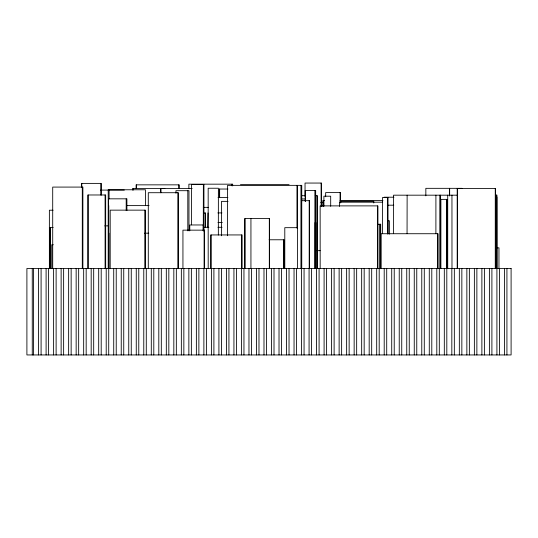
<?xml version="1.0" encoding="UTF-8"?>
<svg xmlns="http://www.w3.org/2000/svg" width="538" height="538" viewBox="0 0 538 538"><rect width="100%" height="100%" fill="white"/><g stroke="black" fill="none" stroke-linecap="round" stroke-linejoin="round"><path stroke-width="0.81" d="M240.466 184.675L289.081 184.675M461.967 188.334L425.84 188.334L425.84 195.852M164.843 188.421L132.657 188.421L132.657 190.089M192.18 188.542L160.687 188.542L160.687 192.705M227.964 189.033L219.282 189.033L219.282 197.392M100.64 190.096L124.345 190.096M495.337 195.092L496.917 195.092L496.91 354.945M457.63 195.18L393.534 195.18L393.534 233.499M301.421 195.704L305.483 195.704M315.241 195.704L317.44 195.704L317.44 268.482M496.904 196.935L496.951 268.482M384.145 197.211L393.944 197.211M218.038 197.594L227.91 197.594M301.421 198.966L305.577 198.966M324.515 200.506L322.948 200.506L322.948 206.384M340.009 200.506L382.962 200.506M301.381 200.687L309.552 200.687L309.552 268.482M340.332 201.293L373.782 201.293L373.782 202.974M228.038 201.367L221.508 201.367L221.508 235.765M382.679 202.18L339.444 202.18L339.444 206.377M320.722 202.557L323.156 202.557M387.293 205.193L393.782 205.193M108.407 205.61L108.763 205.61L108.716 354.945M126.672 205.61L149.093 205.61M203.283 207.359L208.542 207.359M53.101 210.217L49.375 210.217L49.375 268.482M207.964 212.907L207.735 227.009M217.836 212.907L221.952 212.907M203.633 213.021L205.556 213.021L205.556 227.305M217.957 222.409L222.329 222.409M377.373 224.265L380.709 224.265L380.709 268.482M104.782 225.873L108.521 225.873M203.431 227.298L208.852 227.298M217.937 227.298L222.073 227.298M53.175 227.52L50.074 227.52L50.074 268.482M297.507 227.675L284.79 227.675L284.79 268.482M144.608 233.183L148.764 233.183M269.081 239.773L283.95 239.773L283.95 268.482M53.329 244.75L51.769 244.75L51.769 268.482M496.561 247.836L498.961 247.836L498.961 268.482M316.909 250.668L320.177 250.668M506.924 268.482L506.924 354.945M504.422 268.482L504.422 354.945M499.412 268.482L499.412 354.945M496.218 195.092L496.218 268.482M495.532 268.482L495.532 188.468L457.199 188.468L457.199 268.482M495.269 188.468L495.269 268.482M491.9 268.482L491.9 354.945M489.392 268.482L489.392 354.945M484.388 268.482L484.388 354.945M481.88 268.482L481.88 354.945M476.87 268.482L476.87 354.945M474.368 268.482L474.368 354.945M469.358 268.482L469.358 354.945M466.856 268.482L466.856 354.945M461.846 268.482L461.846 354.945M459.338 268.482L459.338 354.945M457.448 188.468L457.448 268.482M454.334 268.482L454.334 354.945M451.954 195.18L451.987 268.482M451.826 268.482L451.826 354.945M449.654 188.334L449.654 195.852M449.546 188.334L449.546 195.852M447.71 195.18L447.724 268.482M446.849 268.482L446.849 199.369L440.891 199.369L440.891 268.482M446.802 199.369L446.816 354.945M444.314 268.482L444.314 354.945M440.111 195.18L440.111 268.482M440.097 195.18L440.097 268.482M439.304 268.482L439.304 354.945M437.966 268.482L437.966 233.727L381.065 233.727L381.065 268.482M437.73 233.727L437.73 268.482M436.802 268.482L436.802 354.945M435.908 195.18L435.894 233.499M431.792 268.482L431.792 354.945M429.284 268.482L429.284 354.945M424.28 268.482L424.28 354.945M421.772 268.482L421.772 354.945M416.762 268.482L416.762 354.945M414.26 268.482L414.26 354.945M409.25 268.482L409.25 354.945M407.131 195.18L407.058 233.499M406.748 268.482L406.748 354.945M401.738 268.482L401.738 354.945M399.236 268.482L399.236 354.945M394.226 268.482L394.226 354.945M391.718 268.482L391.718 354.945M389.377 234.158L389.377 220.762L387.851 220.762L387.851 234.158M388.006 233.438L388.006 197.554L382.478 197.554L382.478 233.438M387.555 197.554L387.555 233.438M386.708 268.482L386.708 354.945M384.206 268.482L384.206 354.945M382.511 200.506L382.511 202.187M380.299 224.265L380.299 268.482M380.258 224.265L380.258 268.482M379.882 224.265L379.882 268.482M379.196 268.482L379.196 354.945M377.831 268.482L377.831 205.886L320.15 205.886L320.177 268.482M377.689 205.886L377.689 268.482M376.694 268.482L376.694 354.945M371.684 268.482L371.684 354.945M369.182 268.482L369.182 354.945M364.172 268.482L364.172 354.945M361.664 268.482L361.664 354.945M356.66 268.482L356.66 354.945M354.152 268.482L354.152 354.945M349.142 268.482L349.142 354.945M346.64 268.482L346.64 354.945M341.63 268.482L341.63 354.945M340.756 201.293L340.756 202.974M340.554 202.611L340.554 192.604L325.672 192.604L325.672 196.774M340.07 192.604L340.07 202.611M339.128 268.482L339.128 354.945M334.118 268.482L334.118 354.945M331.61 268.482L331.61 354.945M330.688 206.283L330.688 196.195L323.903 196.195L323.916 206.283M326.606 268.482L326.606 354.945M324.098 268.482L324.098 354.945M323.23 200.506L323.23 206.384M321.442 206.505L321.442 183.054L305.039 183.054L305.039 196.451M321.099 183.054L321.099 206.505M319.088 268.482L319.088 354.945M316.862 195.704L316.862 268.482M316.586 268.482L316.586 354.945M315.867 222.55L315.867 268.482M315.665 268.482L315.665 190.425L305.194 190.425L305.194 201.34M315.093 222.55L315.093 268.482M314.891 190.425L314.891 268.482M311.576 268.482L311.576 354.945M309.195 200.687L309.195 268.482M309.074 268.482L309.074 354.945M305.517 190.425L305.584 201.34M304.064 268.482L304.064 354.945M301.751 268.482L301.751 185.354L227.561 185.354L227.561 235.731M301.556 268.482L301.556 354.945M300.944 185.354L300.944 268.482M297.46 185.354L297.507 268.482M296.963 185.354L296.963 228.179M296.552 268.482L296.552 354.945M294.044 268.482L294.044 354.945M289.034 268.482L289.034 354.945M286.532 268.482L286.532 354.945M283.795 239.773L283.795 268.482M281.522 268.482L281.522 354.945M279.02 268.482L279.02 354.945M274.01 268.482L274.01 354.945M271.502 268.482L271.502 354.945M269.565 268.482L269.565 218.562L244.756 218.562L244.756 268.482M269.316 218.562L269.316 268.482M266.498 268.482L266.498 354.945M263.99 268.482L263.99 354.945M258.98 268.482L258.98 354.945M256.478 268.482L256.478 354.945M251.468 268.482L251.468 354.945M250.937 218.562L250.937 268.482M248.966 268.482L248.966 354.945M245.025 218.562L245.025 268.482M243.956 268.482L243.956 354.945M242.113 268.482L242.113 234.938L210.802 234.938L210.802 268.482M241.508 234.938L241.508 268.482M241.448 268.482L241.448 354.945M236.444 268.482L236.444 354.945M233.936 268.482L233.936 354.945M232.665 185.839L232.665 184.171L188.872 184.171L188.872 188.347M231.999 184.171L231.999 185.839M228.926 268.482L228.926 354.945M226.424 268.482L226.424 354.945M221.414 268.482L221.414 354.945M219.639 189.033L219.639 197.392M218.912 268.482L218.912 354.945M218.347 235.052L218.381 188.239L208.172 188.239L208.199 268.482M213.902 268.482L213.902 354.945M211.4 268.482L211.4 354.945M211.064 234.938L211.064 268.482M206.39 268.482L206.39 354.945M205.26 213.021L205.26 227.305M204.588 268.482L204.588 230.15L182.94 230.15L182.94 268.482M204.104 230.15L204.104 268.482M203.936 230.708L203.936 184.534L191.535 184.534L191.535 224.83M203.882 268.482L203.882 354.945M203.626 230.822L203.626 224.965L189.773 224.965L189.773 230.822M203.377 184.534L203.297 230.822M203.176 224.965L203.176 230.822M198.872 268.482L198.872 354.945M196.37 268.482L196.37 354.945M191.36 268.482L191.36 354.945M188.966 230.842L188.966 190.694L175.953 190.694L175.953 193.209M188.858 268.482L188.858 354.945M187.796 190.694L187.796 230.842M183.848 268.482L183.848 354.945M181.346 268.482L181.346 354.945M179.235 188.192L179.235 184.85L136.107 184.85L136.107 188.192M178.757 184.85L178.757 188.192M178.347 268.482L178.347 192.712L148.293 192.712L148.293 268.482M177.896 192.712L177.896 268.482M176.336 268.482L176.336 354.945M173.828 268.482L173.828 354.945M168.824 268.482L168.824 354.945M166.316 268.482L166.316 354.945M161.306 268.482L161.306 354.945M160.916 188.542L160.916 192.705M158.804 268.482L158.804 354.945M153.794 268.482L153.794 354.945M151.292 268.482L151.292 354.945M146.282 268.482L146.282 354.945M145.448 205.677L145.495 189.766L108.205 189.766L108.205 268.482M145.354 268.482L145.354 210.143L110.196 210.143L110.196 268.482M144.857 210.143L144.857 268.482M143.774 268.482L143.774 354.945M138.77 268.482L138.77 354.945M136.45 184.85L136.45 188.192M136.262 268.482L136.262 354.945M133.263 188.421L133.263 190.089M131.252 268.482L131.252 354.945M128.75 268.482L128.75 354.945M126.894 210.573L126.894 198.825L108.441 198.825L108.407 268.482M126.195 198.825L126.195 210.573M123.74 268.482L123.74 354.945M121.238 268.482L121.238 354.945M116.228 268.482L116.228 354.945M113.72 268.482L113.72 354.945M109.093 189.766L109.093 198.979M108.905 268.482L108.905 233.183L108.528 233.183L108.528 268.482M106.208 268.482L106.208 354.945M105.67 268.482L105.67 194.978L87.876 194.978L87.876 268.482M105.092 194.978L105.092 268.482M101.245 195.072L101.245 183.391L81.433 183.391L81.433 187.56M101.198 268.482L101.198 354.945M100.888 183.391L100.888 195.072M98.696 268.482L98.696 354.945M93.686 268.482L93.686 354.945M91.184 268.482L91.184 354.945M88.158 194.978L88.158 268.482M86.174 268.482L86.174 354.945M83.666 268.482L83.666 354.945M82.886 268.482L82.886 187.083L52.704 187.083L52.704 268.482M82.294 187.083L82.294 268.482M81.796 183.391L81.796 187.56M78.662 268.482L78.662 354.945M76.154 268.482L76.154 354.945M71.144 268.482L71.144 354.945M68.642 268.482L68.642 354.945M63.632 268.482L63.632 354.945M61.13 268.482L61.13 354.945M56.12 268.482L56.12 354.945M53.612 268.482L53.612 354.945M50.498 227.52L50.498 268.482M49.792 227.695L49.792 268.482M48.608 268.482L48.608 354.945M46.1 268.482L46.1 354.945M41.09 268.482L41.09 354.945M38.588 268.482L38.588 354.945M33.578 268.482L33.578 354.945M32.267 268.482L32.267 354.945M511.1 268.482L26.9 268.482L26.9 354.945L511.1 354.945L511.1 268.482"/></g></svg>
